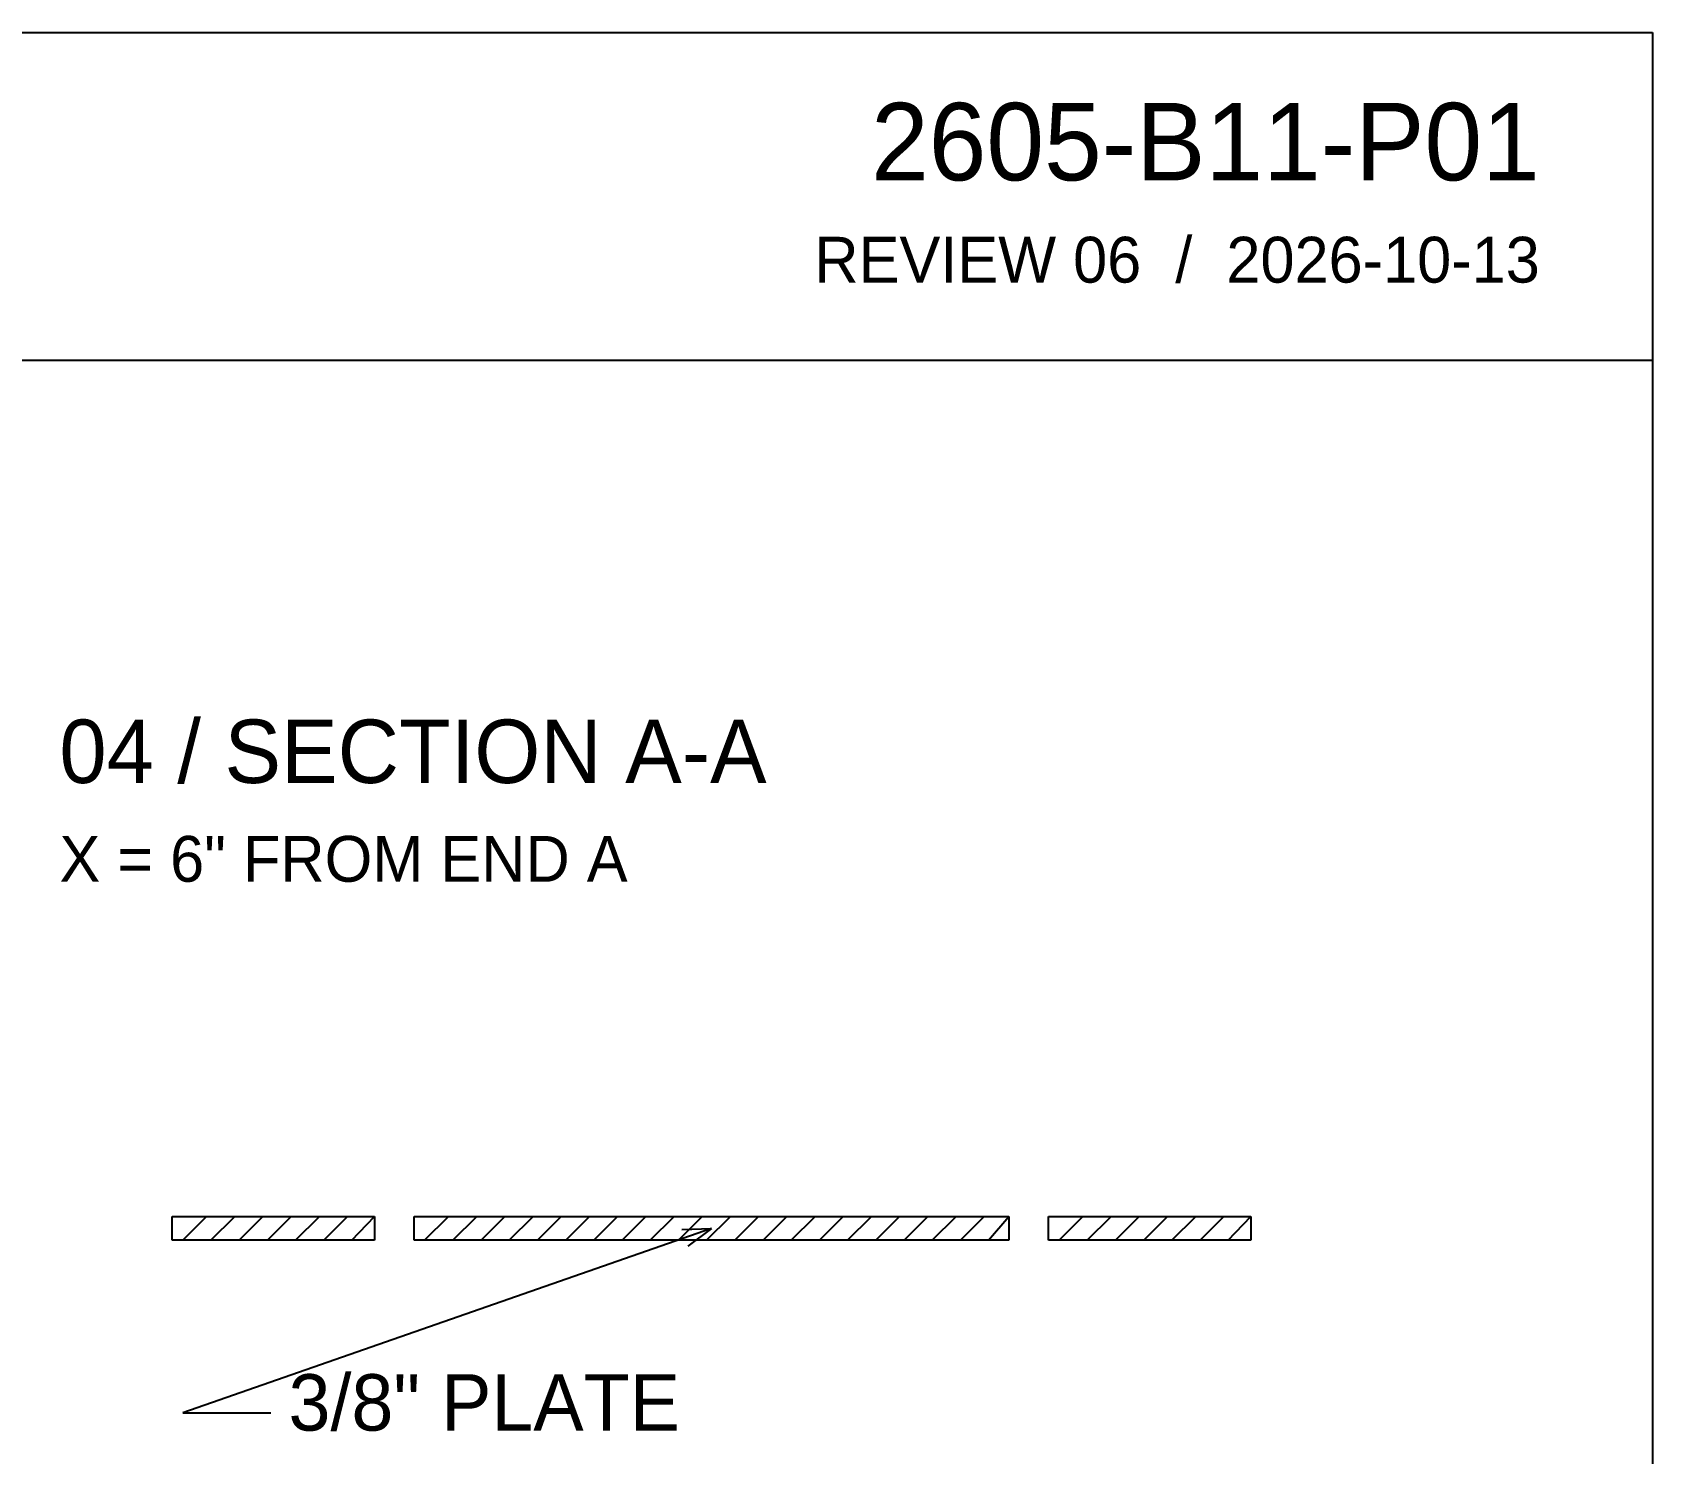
# Model space of a CAD drawing. Header units: inches. Extents: x 3 to 201, y 3 to 129.
# Drawn here: x 162.86 to 201.17, y 95.56 to 129.17 of the extents above; entities that cross this region are included whole.
import ezdxf
from ezdxf.enums import TextEntityAlignment as Align

# ---------------------------------------------------------------- set-up
doc = ezdxf.new("R2010")
doc.units = ezdxf.units.IN
doc.header["$MEASUREMENT"] = 0

msp = doc.modelspace()

# ---------------------------------------------------------------- linework, layer by layer
at = {"layer": 'ANNOTATION'}
for p, q in [((178.917, 100.885), (166.417, 96.521)), ((178.219, 100.862), (178.917, 100.885)), ((178.917, 100.885), (178.356, 100.469)), ((166.417, 96.521), (168.5, 96.521))]:
    msp.add_line(p, q, dxfattribs=at)
at = {"layer": 'OUTLINE'}
for p, q in [((2.833, 129.167), (201.167, 129.167)), ((201.167, 129.167), (201.167, 2.833)), ((2.833, 121.417), (201.167, 121.417)), ((166.167, 101.167), (170.948, 101.167)), ((166.167, 100.604), (166.167, 101.167)), ((166.417, 100.604), (166.979, 101.167)), ((167.083, 100.604), (167.646, 101.167)), ((167.75, 100.604), (168.312, 101.167)), ((168.417, 100.604), (168.979, 101.167)), ((169.083, 100.604), (169.646, 101.167)), ((169.75, 100.604), (170.312, 101.167)), ((170.417, 100.604), (170.948, 101.167)), ((170.948, 101.167), (170.948, 100.604)), ((171.885, 101.167), (185.948, 101.167)), ((171.885, 100.604), (171.885, 101.167)), ((172.135, 100.604), (172.698, 101.167)), ((172.802, 100.604), (173.365, 101.167)), ((173.469, 100.604), (174.031, 101.167)), ((174.135, 100.604), (174.698, 101.167)), ((174.802, 100.604), (175.365, 101.167)), ((175.469, 100.604), (176.031, 101.167)), ((176.135, 100.604), (176.698, 101.167)), ((176.802, 100.604), (177.365, 101.167)), ((177.469, 100.604), (178.031, 101.167)), ((178.135, 100.604), (178.698, 101.167)), ((178.802, 100.604), (179.365, 101.167)), ((179.469, 100.604), (180.031, 101.167)), ((180.135, 100.604), (180.698, 101.167)), ((180.802, 100.604), (181.365, 101.167)), ((181.469, 100.604), (182.031, 101.167)), ((182.135, 100.604), (182.698, 101.167)), ((182.802, 100.604), (183.365, 101.167)), ((183.469, 100.604), (184.031, 101.167)), ((184.135, 100.604), (184.698, 101.167)), ((184.802, 100.604), (185.365, 101.167)), ((185.469, 100.604), (185.948, 101.167)), ((185.948, 101.167), (185.948, 100.604)), ((186.885, 101.167), (191.667, 101.167)), ((186.885, 100.604), (186.885, 101.167)), ((187.135, 100.604), (187.698, 101.167)), ((187.802, 100.604), (188.365, 101.167)), ((188.469, 100.604), (189.031, 101.167)), ((189.135, 100.604), (189.698, 101.167)), ((189.802, 100.604), (190.365, 101.167)), ((190.469, 100.604), (191.031, 101.167)), ((191.135, 100.604), (191.667, 101.167)), ((191.667, 101.167), (191.667, 100.604)), ((170.948, 100.604), (166.167, 100.604)), ((185.948, 100.604), (171.885, 100.604)), ((191.667, 100.604), (186.885, 100.604))]:
    msp.add_line(p, q, dxfattribs=at)

# ---------------------------------------------------------------- texts
at = {"layer": 'ANNOTATION'}
for s, height, p in [('2605-B11-P01', 1.83333, (198.5, 125.667)), ('REVIEW 06  /  2026-10-13', 1.08333, (198.5, 123.25))]:
    msp.add_text(s, height=height, dxfattribs=at).set_placement(p, align=Align.RIGHT)
for s, height, p in [('04 / SECTION A-A', 1.5, (163.5, 111.417)), ('X = 6" FROM END A', 1.08333, (163.5, 109.083)), ('3/8" PLATE', 1.3333, (168.917, 96.104))]:
    msp.add_text(s, height=height, dxfattribs=at).set_placement(p)

doc.saveas('drawing.dxf')
